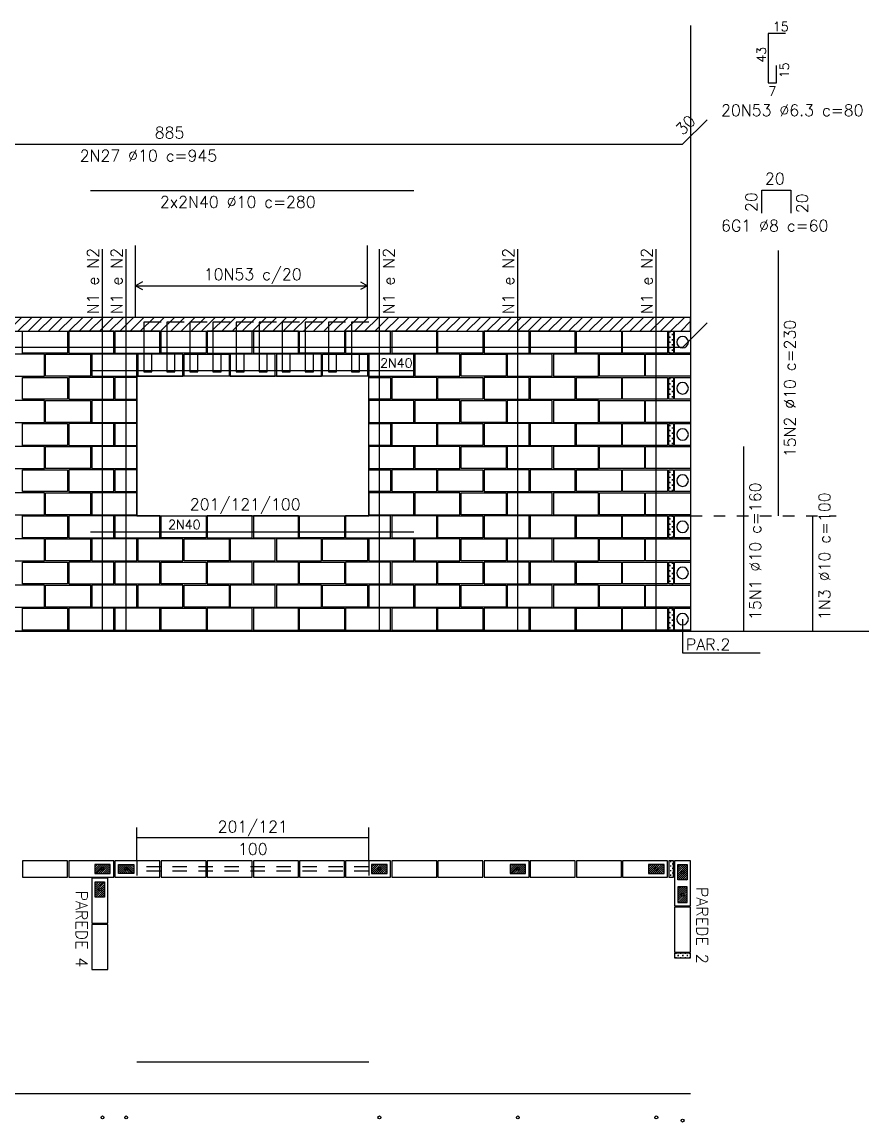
# Model space of a CAD drawing. Extents: x 0 to 187, y -7 to 20.
# Drawn here: x 68.34 to 75.62, y -0.25 to 9.28 of the extents above; entities that cross this region are included whole.
import ezdxf
from ezdxf.enums import TextEntityAlignment as Align

# ---------------------------------------------------------------- set-up
doc = ezdxf.new("R2010")
doc.units = 0
doc.header["$LTSCALE"] = 0.5
doc.header["$MEASUREMENT"] = 0
doc.linetypes.add('CENTER', pattern=[2, 1.25, -0.25, 0.25, -0.25])
doc.linetypes.add('HIDDEN', pattern=[0.375, 0.25, -0.125])
doc.layers.get('0').update_dxf_attribs({"linetype": 'CONTINUOUS'})
for name, color, linetype in [('AUX00', 7, 'HIDDEN'), ('AUX01', 1, 'CONTINUOUS'), ('B04', 6, 'CONTINUOUS'), ('B19', 3, 'CONTINUOUS'), ('B39', 2, 'CONTINUOUS'), ('B39C', 5, 'CONTINUOUS'), ('B90°', 200, 'CONTINUOUS'), ('BLOCO-E', 2, 'CONTINUOUS'), ('BLOCO-I', 3, 'CONTINUOUS'), ('BP', 106, 'CONTINUOUS'), ('COT01', 1, 'CONTINUOUS'), ('EIX01', 1, 'CENTER'), ('ESQ06', 192, 'CONTINUOUS'), ('ESQUADRIAS', 5, 'HIDDEN'), ('FERRO', 4, 'CONTINUOUS'), ('FERRO_CANALETA', 4, 'CONTINUOUS'), ('FERRO_GROUTE', 4, 'CONTINUOUS'), ('GROUTE', 6, 'CONTINUOUS'), ('GROUTE02', 222, 'CONTINUOUS'), ('H04', 9, 'CONTINUOUS'), ('HATCHLAJE', 251, 'HIDDEN'), ('PAR01', 2, 'CONTINUOUS'), ('TXPR', 3, 'CONTINUOUS'), ('TXPR02', 3, 'CONTINUOUS'), ('TXT02', 2, 'CONTINUOUS'), ('VIG02', 3, 'CONTINUOUS')]:
    doc.layers.add(name, color=color, linetype=linetype)
doc.styles.add('ROMANS', font='romans.shx')
doc.styles.add('SIMPLEX', font='SIMPLEX')
pattern_1 = [(1e-14, (-114.7, 93.75), (0.02, -0.02), [0.01, -0.03]), (270, (-114.695, 93.755), (-0.02, -0.02), [0.01, -0.03])]
pattern_2 = [(45, (49.60971, 44.939272), (0.0088388348, -0.0088388348), [])]

# ---------------------------------------------------------------- blocks, each defined once
blk = doc.blocks.new('BP')
at = {"layer": 'BP'}
blk.add_lwpolyline([(0, 0), (0.14, 0), (0.14, 0.19), (0, 0.19)], close=True, dxfattribs=at)
blk.add_circle((0.07, 0.095), 0.05, dxfattribs=at)
blk = doc.blocks.new('BE-14X04-VISTA')
at = {"layer": 'H04'}
h = blk.add_hatch(dxfattribs=at)
h.set_pattern_fill('CROSS', color=256, scale=0.090009, style=0)
h.set_pattern_definition([(360, (9.124238, 13.820944), (0.02250224, 0.02250224), [0.01125112, -0.03375336]), (90, (9.129863, 13.815318), (-0.02250224, 0.02250224), [0.01125112, -0.03375336])])
h.paths.add_polyline_path([(-0.04, 0), (0, 0), (0, 0.19), (-0.04, 0.19)])
at = {"layer": 'B04'}
blk.add_lwpolyline([(0, 0), (-0.04, 0), (-0.04, 0.19), (0, 0.19)], close=True, dxfattribs=at)
blk = doc.blocks.new('*U28')
at = {"layer": 'BLOCO-E'}
blk.add_lwpolyline([(0, 0), (0.39, 0), (0.39, 0.14), (0, 0.14)], close=True, dxfattribs=at)
blk = doc.blocks.new('*U31')
at = {"layer": 'AUX00'}
h = blk.add_hatch(dxfattribs=at)
h.set_pattern_fill('ANSI31', scale=0.1, style=0)
h.set_pattern_definition([(135, (-42.925318, -24.389187), (0.0088388348, 0.0088388348), [])])
h.paths.add_polyline_path([(0.165, 0.11), (0.165, 0.03), (0.03, 0.03), (0.03, 0.11)])
at = {"layer": 'BLOCO-E'}
blk.add_lwpolyline([(0, 0), (0.39, 0), (0.39, 0.14), (0, 0.14)], close=True, dxfattribs=at)
at = {"layer": 'BLOCO-I', "color": 3}
blk.add_lwpolyline([(0.165, 0.11), (0.165, 0.03), (0.03, 0.03), (0.03, 0.11)], close=True, dxfattribs=at)
at = {"layer": 'GROUTE', "color": 6}
blk.add_circle((0.0975, 0.07), 0.0125, dxfattribs=at)
blk = doc.blocks.new('*U36')
at = {"layer": 'AUX01'}
for p, q in [((-0.14, 2.01), (-0.43, 2.01)), ((-0.34, 2.01), (-0.34, 0)), ((-0.14, 0), (-0.43, 0))]:
    blk.add_line(p, q, dxfattribs=at)
at = {"layer": 'ESQUADRIAS'}
for p, q in [((-0.14, 2.01), (0, 2.01)), ((-0.09, 2.01), (-0.09, 0)), ((-0.05, 2.01), (-0.05, 0)), ((-0.14, 0), (0, 0))]:
    blk.add_line(p, q, dxfattribs=at)
at = {"layer": 'TXT02', "style": 'ROMANS'}
blk.add_attdef('LARG/ALT', text='', height=0.1, rotation=90, dxfattribs=at).set_placement((-0.3567, 1.005), align=Align.BOTTOM_CENTER)
blk.add_attdef('PEIT', text='', height=0.1, rotation=90, dxfattribs=at).set_placement((-0.2925, 1.005), align=Align.TOP_CENTER)
blk = doc.blocks.new('*U33')
at = {"layer": 'B04'}
h = blk.add_hatch(dxfattribs=at)
h.set_pattern_fill('CROSS', scale=0.08, angle=180, style=0)
h.set_pattern_definition(pattern_1)
h.paths.add_polyline_path([(0, 0), (0, 0.14), (0.04, 0.14), (0.04, 0)])
blk.add_lwpolyline([(0, 0), (0, 0.14), (0.04, 0.14), (0.04, 0)], close=True, dxfattribs=at)

msp = doc.modelspace()

# ---------------------------------------------------------------- hatches: boundary and pattern name
at = {"layer": 'AUX00'}
h = msp.add_hatch(dxfattribs=at)
h.set_pattern_fill('ANSI31', scale=0.1, style=0)
h.set_pattern_definition([(45, (112.064215, -22.515233), (-0.0088388348, 0.0088388348), [])])
h.paths.add_polyline_path([(68.9739, 1.984), (68.9739, 1.904), (69.1089, 1.904), (69.1089, 1.984)])
h = msp.add_hatch(dxfattribs=at)
h.set_pattern_fill('ANSI31', scale=0.1, style=0)
h.set_pattern_definition([(135, (26.22358, -22.515233), (0.0088388348, 0.0088388348), [])])
h.paths.add_polyline_path([(69.3139, 1.984), (69.3139, 1.904), (69.1789, 1.904), (69.1789, 1.984)])
h = msp.add_hatch(dxfattribs=at)
h.set_pattern_fill('ANSI31', scale=0.1, style=0)
h.set_pattern_definition([(45, (114.464215, -22.515233), (-0.0088388348, 0.0088388348), [])])
h.paths.add_polyline_path([(71.3739, 1.984), (71.3739, 1.904), (71.5089, 1.904), (71.5089, 1.984)])
h = msp.add_hatch(dxfattribs=at)
h.set_pattern_fill('ANSI31', scale=0.1, style=0)
h.set_pattern_definition([(45, (115.664215, -22.515233), (-0.0088388348, 0.0088388348), [])])
h.paths.add_polyline_path([(72.5739, 1.984), (72.5739, 1.904), (72.7089, 1.904), (72.7089, 1.984)])
h = msp.add_hatch(dxfattribs=at)
h.set_pattern_fill('ANSI31', scale=0.1, style=0)
h.set_pattern_definition([(45, (116.864215, -22.515233), (-0.0088388348, 0.0088388348), [])])
h.paths.add_polyline_path([(73.7739, 1.984), (73.7739, 1.904), (73.9089, 1.904), (73.9089, 1.984)])
h = msp.add_hatch(dxfattribs=at)
h.set_pattern_fill('ANSI31', scale=0.1, angle=-90, style=0)
h.set_pattern_definition(pattern_2)
h.paths.add_polyline_path([(74.1089, 1.849), (74.0289, 1.849), (74.0289, 1.984), (74.1089, 1.984)])
h = msp.add_hatch(dxfattribs=at)
h.set_pattern_fill('ANSI31', scale=0.1, angle=-90, style=0)
h.set_pattern_definition(pattern_2)
h.paths.add_polyline_path([(74.0289, 1.789), (74.0289, 1.654), (74.1089, 1.654), (74.1089, 1.789)])
at = {"layer": 'B04'}
h = msp.add_hatch(dxfattribs=at)
h.set_pattern_fill('CROSS', scale=0.08, angle=180, style=0)
h.set_pattern_definition(pattern_1)
h.paths.add_polyline_path([(73.9889, 1.874), (73.9889, 2.014), (73.9489, 2.014), (73.9489, 1.874)])
at = {"layer": 'HATCHLAJE'}
h = msp.add_hatch(dxfattribs=at)
h.set_pattern_fill('ANSI31', color=256, scale=0.5)
h.set_pattern_definition([(45, (45.758895, -4.366046), (-0.04419417, 0.04419417), [])])
h.paths.add_polyline_path([(74.1389, 6.724), (58.7989, 6.724), (58.7989, 6.604), (74.1389, 6.604)])

# ---------------------------------------------------------------- linework, layer by layer
msp.add_xline((74.1389, 4.004), (1, 0))
at = {"layer": 'AUX01'}
for points in [[(74.1389, 9.254), (74.1389, 4.004), (58.7989, 4.004), (58.7989, 9.254)], [(74.0689, 4.109), (74.0689, 3.8182), (74.7425, 3.8182)]]:
    msp.add_lwpolyline(points, dxfattribs=at)
msp.add_lwpolyline([(69.3389, 5.004), (71.3489, 5.004), (71.3489, 6.214), (69.3389, 6.214)], close=True, dxfattribs=at)
at = {"layer": 'B04'}
msp.add_lwpolyline([(73.9889, 1.874), (73.9889, 2.014), (73.9489, 2.014), (73.9489, 1.874)], close=True, dxfattribs=at)
at = {"layer": 'B19'}
for points in [[(69.3389, 6.204), (69.1489, 6.204), (69.1489, 6.014), (69.3389, 6.014)], [(71.3489, 6.204), (71.5389, 6.204), (71.5389, 6.014), (71.3489, 6.014)], [(69.3389, 5.804), (69.1489, 5.804), (69.1489, 5.614), (69.3389, 5.614)], [(71.3489, 5.804), (71.5389, 5.804), (71.5389, 5.614), (71.3489, 5.614)], [(69.3389, 5.404), (69.1489, 5.404), (69.1489, 5.214), (69.3389, 5.214)], [(71.3489, 5.404), (71.5389, 5.404), (71.5389, 5.214), (71.3489, 5.214)]]:
    msp.add_lwpolyline(points, close=True, dxfattribs=at)
at = {"layer": 'B39'}
for points in [[(68.1489, 6.404), (68.1489, 6.214), (68.5389, 6.214), (68.5389, 6.404)], [(68.9389, 6.404), (68.9389, 6.214), (68.5489, 6.214), (68.5489, 6.404)], [(71.7489, 6.404), (71.7489, 6.214), (72.1389, 6.214), (72.1389, 6.404)], [(72.5389, 6.404), (72.5389, 6.214), (72.1489, 6.214), (72.1489, 6.404)], [(72.5489, 6.404), (72.5489, 6.214), (72.9389, 6.214), (72.9389, 6.404)], [(72.9489, 6.404), (72.9489, 6.214), (73.3389, 6.214), (73.3389, 6.404)], [(73.7389, 6.404), (73.7389, 6.214), (73.3489, 6.214), (73.3489, 6.404)], [(74.1389, 6.404), (74.1389, 6.214), (73.7489, 6.214), (73.7489, 6.404)], [(68.7389, 6.204), (68.7389, 6.014), (68.3489, 6.014), (68.3489, 6.204)], [(68.7489, 6.204), (68.7489, 6.014), (69.1389, 6.014), (69.1389, 6.204)], [(71.5489, 6.204), (71.5489, 6.014), (71.9389, 6.014), (71.9389, 6.204)], [(72.3389, 6.204), (72.3389, 6.014), (71.9489, 6.014), (71.9489, 6.204)], [(72.3489, 6.204), (72.3489, 6.014), (72.7389, 6.014), (72.7389, 6.204)], [(72.7489, 6.204), (72.7489, 6.014), (73.1389, 6.014), (73.1389, 6.204)], [(73.5389, 6.204), (73.5389, 6.014), (73.1489, 6.014), (73.1489, 6.204)], [(73.9389, 6.204), (73.9389, 6.014), (73.5489, 6.014), (73.5489, 6.204)], [(68.1489, 6.004), (68.1489, 5.814), (68.5389, 5.814), (68.5389, 6.004)], [(68.9389, 6.004), (68.9389, 5.814), (68.5489, 5.814), (68.5489, 6.004)], [(68.9489, 6.004), (68.9489, 5.814), (69.3389, 5.814), (69.3389, 6.004)], [(71.3489, 6.004), (71.3489, 5.814), (71.7389, 5.814), (71.7389, 6.004)], [(71.7489, 6.004), (71.7489, 5.814), (72.1389, 5.814), (72.1389, 6.004)], [(72.5389, 6.004), (72.5389, 5.814), (72.1489, 5.814), (72.1489, 6.004)], [(72.5489, 6.004), (72.5489, 5.814), (72.9389, 5.814), (72.9389, 6.004)], [(72.9489, 6.004), (72.9489, 5.814), (73.3389, 5.814), (73.3389, 6.004)], [(73.7389, 6.004), (73.7389, 5.814), (73.3489, 5.814), (73.3489, 6.004)], [(74.1389, 6.004), (74.1389, 5.814), (73.7489, 5.814), (73.7489, 6.004)], [(68.7389, 5.804), (68.7389, 5.614), (68.3489, 5.614), (68.3489, 5.804)], [(68.7489, 5.804), (68.7489, 5.614), (69.1389, 5.614), (69.1389, 5.804)], [(71.5489, 5.804), (71.5489, 5.614), (71.9389, 5.614), (71.9389, 5.804)], [(72.3389, 5.804), (72.3389, 5.614), (71.9489, 5.614), (71.9489, 5.804)], [(72.3489, 5.804), (72.3489, 5.614), (72.7389, 5.614), (72.7389, 5.804)], [(72.7489, 5.804), (72.7489, 5.614), (73.1389, 5.614), (73.1389, 5.804)], [(73.5389, 5.804), (73.5389, 5.614), (73.1489, 5.614), (73.1489, 5.804)], [(73.9389, 5.804), (73.9389, 5.614), (73.5489, 5.614), (73.5489, 5.804)], [(68.1489, 5.604), (68.1489, 5.414), (68.5389, 5.414), (68.5389, 5.604)], [(68.9389, 5.604), (68.9389, 5.414), (68.5489, 5.414), (68.5489, 5.604)], [(68.9489, 5.604), (68.9489, 5.414), (69.3389, 5.414), (69.3389, 5.604)], [(71.3489, 5.604), (71.3489, 5.414), (71.7389, 5.414), (71.7389, 5.604)], [(71.7489, 5.604), (71.7489, 5.414), (72.1389, 5.414), (72.1389, 5.604)], [(72.5389, 5.604), (72.5389, 5.414), (72.1489, 5.414), (72.1489, 5.604)], [(72.5489, 5.604), (72.5489, 5.414), (72.9389, 5.414), (72.9389, 5.604)], [(72.9489, 5.604), (72.9489, 5.414), (73.3389, 5.414), (73.3389, 5.604)], [(73.7389, 5.604), (73.7389, 5.414), (73.3489, 5.414), (73.3489, 5.604)], [(74.1389, 5.604), (74.1389, 5.414), (73.7489, 5.414), (73.7489, 5.604)], [(68.7389, 5.404), (68.7389, 5.214), (68.3489, 5.214), (68.3489, 5.404)], [(68.7489, 5.404), (68.7489, 5.214), (69.1389, 5.214), (69.1389, 5.404)], [(71.5489, 5.404), (71.5489, 5.214), (71.9389, 5.214), (71.9389, 5.404)], [(72.3389, 5.404), (72.3389, 5.214), (71.9489, 5.214), (71.9489, 5.404)], [(72.3489, 5.404), (72.3489, 5.214), (72.7389, 5.214), (72.7389, 5.404)], [(72.7489, 5.404), (72.7489, 5.214), (73.1389, 5.214), (73.1389, 5.404)], [(73.5389, 5.404), (73.5389, 5.214), (73.1489, 5.214), (73.1489, 5.404)], [(73.9389, 5.404), (73.9389, 5.214), (73.5489, 5.214), (73.5489, 5.404)], [(68.1489, 5.204), (68.1489, 5.014), (68.5389, 5.014), (68.5389, 5.204)], [(68.9389, 5.204), (68.9389, 5.014), (68.5489, 5.014), (68.5489, 5.204)], [(68.9489, 5.204), (68.9489, 5.014), (69.3389, 5.014), (69.3389, 5.204)], [(71.3489, 5.204), (71.3489, 5.014), (71.7389, 5.014), (71.7389, 5.204)], [(71.7489, 5.204), (71.7489, 5.014), (72.1389, 5.014), (72.1389, 5.204)], [(72.5389, 5.204), (72.5389, 5.014), (72.1489, 5.014), (72.1489, 5.204)], [(72.5489, 5.204), (72.5489, 5.014), (72.9389, 5.014), (72.9389, 5.204)], [(72.9489, 5.204), (72.9489, 5.014), (73.3389, 5.014), (73.3389, 5.204)], [(73.7389, 5.204), (73.7389, 5.014), (73.3489, 5.014), (73.3489, 5.204)], [(74.1389, 5.204), (74.1389, 5.014), (73.7489, 5.014), (73.7489, 5.204)], [(68.7389, 5.004), (68.7389, 4.814), (68.3489, 4.814), (68.3489, 5.004)], [(72.3389, 5.004), (72.3389, 4.814), (71.9489, 4.814), (71.9489, 5.004)], [(72.3489, 5.004), (72.3489, 4.814), (72.7389, 4.814), (72.7389, 5.004)], [(72.7489, 5.004), (72.7489, 4.814), (73.1389, 4.814), (73.1389, 5.004)], [(73.5389, 5.004), (73.5389, 4.814), (73.1489, 4.814), (73.1489, 5.004)], [(73.9389, 5.004), (73.9389, 4.814), (73.5489, 4.814), (73.5489, 5.004)], [(68.1489, 4.804), (68.1489, 4.614), (68.5389, 4.614), (68.5389, 4.804)], [(68.9389, 4.804), (68.9389, 4.614), (68.5489, 4.614), (68.5489, 4.804)], [(68.9489, 4.804), (68.9489, 4.614), (69.3389, 4.614), (69.3389, 4.804)], [(69.3489, 4.804), (69.3489, 4.614), (69.7389, 4.614), (69.7389, 4.804)], [(70.1389, 4.804), (70.1389, 4.614), (69.7489, 4.614), (69.7489, 4.804)], [(70.1489, 4.804), (70.1489, 4.614), (70.5389, 4.614), (70.5389, 4.804)], [(70.5489, 4.804), (70.5489, 4.614), (70.9389, 4.614), (70.9389, 4.804)], [(71.3389, 4.804), (71.3389, 4.614), (70.9489, 4.614), (70.9489, 4.804)], [(71.3489, 4.804), (71.3489, 4.614), (71.7389, 4.614), (71.7389, 4.804)], [(71.7489, 4.804), (71.7489, 4.614), (72.1389, 4.614), (72.1389, 4.804)], [(72.5389, 4.804), (72.5389, 4.614), (72.1489, 4.614), (72.1489, 4.804)], [(72.5489, 4.804), (72.5489, 4.614), (72.9389, 4.614), (72.9389, 4.804)], [(72.9489, 4.804), (72.9489, 4.614), (73.3389, 4.614), (73.3389, 4.804)], [(73.7389, 4.804), (73.7389, 4.614), (73.3489, 4.614), (73.3489, 4.804)], [(74.1389, 4.804), (74.1389, 4.614), (73.7489, 4.614), (73.7489, 4.804)], [(68.7389, 4.604), (68.7389, 4.414), (68.3489, 4.414), (68.3489, 4.604)], [(68.7489, 4.604), (68.7489, 4.414), (69.1389, 4.414), (69.1389, 4.604)], [(69.1489, 4.604), (69.1489, 4.414), (69.5389, 4.414), (69.5389, 4.604)], [(69.9389, 4.604), (69.9389, 4.414), (69.5489, 4.414), (69.5489, 4.604)], [(69.9489, 4.604), (69.9489, 4.414), (70.3389, 4.414), (70.3389, 4.604)], [(70.3489, 4.604), (70.3489, 4.414), (70.7389, 4.414), (70.7389, 4.604)], [(71.1389, 4.604), (71.1389, 4.414), (70.7489, 4.414), (70.7489, 4.604)], [(71.1489, 4.604), (71.1489, 4.414), (71.5389, 4.414), (71.5389, 4.604)], [(71.5489, 4.604), (71.5489, 4.414), (71.9389, 4.414), (71.9389, 4.604)], [(72.3389, 4.604), (72.3389, 4.414), (71.9489, 4.414), (71.9489, 4.604)], [(72.3489, 4.604), (72.3489, 4.414), (72.7389, 4.414), (72.7389, 4.604)], [(72.7489, 4.604), (72.7489, 4.414), (73.1389, 4.414), (73.1389, 4.604)], [(73.5389, 4.604), (73.5389, 4.414), (73.1489, 4.414), (73.1489, 4.604)], [(73.9389, 4.604), (73.9389, 4.414), (73.5489, 4.414), (73.5489, 4.604)], [(68.1489, 4.404), (68.1489, 4.214), (68.5389, 4.214), (68.5389, 4.404)], [(68.9389, 4.404), (68.9389, 4.214), (68.5489, 4.214), (68.5489, 4.404)], [(68.9489, 4.404), (68.9489, 4.214), (69.3389, 4.214), (69.3389, 4.404)], [(69.3489, 4.404), (69.3489, 4.214), (69.7389, 4.214), (69.7389, 4.404)], [(70.1389, 4.404), (70.1389, 4.214), (69.7489, 4.214), (69.7489, 4.404)], [(70.1489, 4.404), (70.1489, 4.214), (70.5389, 4.214), (70.5389, 4.404)], [(70.5489, 4.404), (70.5489, 4.214), (70.9389, 4.214), (70.9389, 4.404)], [(71.3389, 4.404), (71.3389, 4.214), (70.9489, 4.214), (70.9489, 4.404)], [(71.3489, 4.404), (71.3489, 4.214), (71.7389, 4.214), (71.7389, 4.404)], [(71.7489, 4.404), (71.7489, 4.214), (72.1389, 4.214), (72.1389, 4.404)], [(72.5389, 4.404), (72.5389, 4.214), (72.1489, 4.214), (72.1489, 4.404)], [(72.5489, 4.404), (72.5489, 4.214), (72.9389, 4.214), (72.9389, 4.404)], [(72.9489, 4.404), (72.9489, 4.214), (73.3389, 4.214), (73.3389, 4.404)], [(73.7389, 4.404), (73.7389, 4.214), (73.3489, 4.214), (73.3489, 4.404)], [(74.1389, 4.404), (74.1389, 4.214), (73.7489, 4.214), (73.7489, 4.404)], [(68.7389, 4.204), (68.7389, 4.014), (68.3489, 4.014), (68.3489, 4.204)], [(68.7489, 4.204), (68.7489, 4.014), (69.1389, 4.014), (69.1389, 4.204)], [(69.1489, 4.204), (69.1489, 4.014), (69.5389, 4.014), (69.5389, 4.204)], [(69.9389, 4.204), (69.9389, 4.014), (69.5489, 4.014), (69.5489, 4.204)], [(69.9489, 4.204), (69.9489, 4.014), (70.3389, 4.014), (70.3389, 4.204)], [(70.3489, 4.204), (70.3489, 4.014), (70.7389, 4.014), (70.7389, 4.204)], [(71.1389, 4.204), (71.1389, 4.014), (70.7489, 4.014), (70.7489, 4.204)], [(71.1489, 4.204), (71.1489, 4.014), (71.5389, 4.014), (71.5389, 4.204)], [(71.5489, 4.204), (71.5489, 4.014), (71.9389, 4.014), (71.9389, 4.204)], [(72.3389, 4.204), (72.3389, 4.014), (71.9489, 4.014), (71.9489, 4.204)], [(72.3489, 4.204), (72.3489, 4.014), (72.7389, 4.014), (72.7389, 4.204)], [(72.7489, 4.204), (72.7489, 4.014), (73.1389, 4.014), (73.1389, 4.204)], [(73.5389, 4.204), (73.5389, 4.014), (73.1489, 4.014), (73.1489, 4.204)], [(73.9389, 4.204), (73.9389, 4.014), (73.5489, 4.014), (73.5489, 4.204)]]:
    msp.add_lwpolyline(points, close=True, dxfattribs=at)
at = {"layer": 'B39C'}
for points in [[(68.7389, 6.604), (68.7389, 6.414), (68.3489, 6.414), (68.3489, 6.604)], [(68.7489, 6.604), (68.7489, 6.414), (69.1389, 6.414), (69.1389, 6.604)], [(69.1489, 6.604), (69.1489, 6.414), (69.5389, 6.414), (69.5389, 6.604)], [(69.9389, 6.604), (69.9389, 6.414), (69.5489, 6.414), (69.5489, 6.604)], [(69.9489, 6.604), (69.9489, 6.414), (70.3389, 6.414), (70.3389, 6.604)], [(70.3489, 6.604), (70.3489, 6.414), (70.7389, 6.414), (70.7389, 6.604)], [(71.1389, 6.604), (71.1389, 6.414), (70.7489, 6.414), (70.7489, 6.604)], [(71.1489, 6.604), (71.1489, 6.414), (71.5389, 6.414), (71.5389, 6.604)], [(71.5489, 6.604), (71.5489, 6.414), (71.9389, 6.414), (71.9389, 6.604)], [(72.3389, 6.604), (72.3389, 6.414), (71.9489, 6.414), (71.9489, 6.604)], [(72.3489, 6.604), (72.3489, 6.414), (72.7389, 6.414), (72.7389, 6.604)], [(72.7489, 6.604), (72.7489, 6.414), (73.1389, 6.414), (73.1389, 6.604)], [(73.5389, 6.604), (73.5389, 6.414), (73.1489, 6.414), (73.1489, 6.604)], [(73.9389, 6.604), (73.9389, 6.414), (73.5489, 6.414), (73.5489, 6.604)], [(68.9489, 6.404), (68.9489, 6.214), (69.3389, 6.214), (69.3389, 6.404)], [(69.3489, 6.404), (69.3489, 6.214), (69.7389, 6.214), (69.7389, 6.404)], [(70.1389, 6.404), (70.1389, 6.214), (69.7489, 6.214), (69.7489, 6.404)], [(70.1489, 6.404), (70.1489, 6.214), (70.5389, 6.214), (70.5389, 6.404)], [(70.5489, 6.404), (70.5489, 6.214), (70.9389, 6.214), (70.9389, 6.404)], [(71.3389, 6.404), (71.3389, 6.214), (70.9489, 6.214), (70.9489, 6.404)], [(71.3489, 6.404), (71.3489, 6.214), (71.7389, 6.214), (71.7389, 6.404)], [(68.7489, 5.004), (68.7489, 4.814), (69.1389, 4.814), (69.1389, 5.004)], [(69.1489, 5.004), (69.1489, 4.814), (69.5389, 4.814), (69.5389, 5.004)], [(69.9389, 5.004), (69.9389, 4.814), (69.5489, 4.814), (69.5489, 5.004)], [(69.9489, 5.004), (69.9489, 4.814), (70.3389, 4.814), (70.3389, 5.004)], [(70.3489, 5.004), (70.3489, 4.814), (70.7389, 4.814), (70.7389, 5.004)], [(71.1389, 5.004), (71.1389, 4.814), (70.7489, 4.814), (70.7489, 5.004)], [(71.1489, 5.004), (71.1489, 4.814), (71.5389, 4.814), (71.5389, 5.004)], [(71.5489, 5.004), (71.5489, 4.814), (71.9389, 4.814), (71.9389, 5.004)]]:
    msp.add_lwpolyline(points, close=True, dxfattribs=at)
at = {"layer": 'BLOCO-E'}
for points in [[(68.3489, 1.874), (68.7389, 1.874), (68.7389, 2.014), (68.3489, 2.014)], [(68.7489, 1.874), (69.1389, 1.874), (69.1389, 2.014), (68.7489, 2.014)], [(69.1489, 1.874), (69.5389, 1.874), (69.5389, 2.014), (69.1489, 2.014)], [(69.5489, 1.874), (69.9389, 1.874), (69.9389, 2.014), (69.5489, 2.014)], [(69.9489, 1.874), (70.3389, 1.874), (70.3389, 2.014), (69.9489, 2.014)], [(70.3489, 1.874), (70.7389, 1.874), (70.7389, 2.014), (70.3489, 2.014)], [(70.7489, 1.874), (71.1389, 1.874), (71.1389, 2.014), (70.7489, 2.014)], [(71.1489, 1.874), (71.5389, 1.874), (71.5389, 2.014), (71.1489, 2.014)], [(71.5489, 1.874), (71.9389, 1.874), (71.9389, 2.014), (71.5489, 2.014)], [(71.9489, 1.874), (72.3389, 1.874), (72.3389, 2.014), (71.9489, 2.014)], [(72.3489, 1.874), (72.7389, 1.874), (72.7389, 2.014), (72.3489, 2.014)], [(72.7489, 1.874), (73.1389, 1.874), (73.1389, 2.014), (72.7489, 2.014)], [(73.1489, 1.874), (73.5389, 1.874), (73.5389, 2.014), (73.1489, 2.014)], [(73.5489, 1.874), (73.9389, 1.874), (73.9389, 2.014), (73.5489, 2.014)], [(73.9989, 2.014), (73.9989, 1.624), (74.1389, 1.624), (74.1389, 2.014)]]:
    msp.add_lwpolyline(points, close=True, dxfattribs=at)
at = {"layer": 'BLOCO-I', "color": 3}
for points in [[(68.9739, 1.984), (68.9739, 1.904), (69.1089, 1.904), (69.1089, 1.984)], [(69.3139, 1.984), (69.3139, 1.904), (69.1789, 1.904), (69.1789, 1.984)], [(71.3739, 1.984), (71.3739, 1.904), (71.5089, 1.904), (71.5089, 1.984)], [(72.5739, 1.984), (72.5739, 1.904), (72.7089, 1.904), (72.7089, 1.984)], [(73.7739, 1.984), (73.7739, 1.904), (73.9089, 1.904), (73.9089, 1.984)], [(74.1089, 1.849), (74.0289, 1.849), (74.0289, 1.984), (74.1089, 1.984)], [(74.0289, 1.789), (74.0289, 1.654), (74.1089, 1.654), (74.1089, 1.789)]]:
    msp.add_lwpolyline(points, close=True, dxfattribs=at)
at = {"layer": 'COT01'}
for p, q in [((69.3889, 7.0305), (69.3289, 6.9971)), ((69.3289, 6.9971), (71.3389, 6.9971)), ((69.3289, 6.9971), (69.3889, 6.9638)), ((71.2789, 7.0305), (71.3389, 6.9971)), ((71.3389, 6.9971), (71.2789, 6.9638))]:
    msp.add_line(p, q, dxfattribs=at)
at = {"layer": 'EIX01'}
for p, q in [((69.3289, 6.724), (69.3289, 7.3451)), ((71.3389, 6.724), (71.3389, 7.3451))]:
    msp.add_line(p, q, dxfattribs=at)
at = {"layer": 'EIX01', "linetype": 'HIDDEN', "ltscale": 0.5}
for p, q in [((74.1389, 5.004), (75.3989, 5.004)), ((74.1389, 4.004), (75.3989, 4.004))]:
    msp.add_line(p, q, dxfattribs=at)
at = {"layer": 'ESQ06'}
msp.add_line((69.3389, 0.274), (71.3489, 0.274), dxfattribs=at)
at = {"layer": 'FERRO'}
for points in [[(74.9616, 9.1846), (74.8116, 9.1846), (74.8116, 8.7546), (74.8816, 8.7546), (74.8816, 8.9061)], [(74.7566, 7.6257), (74.7566, 7.8257), (75.0066, 7.8257), (75.0066, 7.6257)], [(69.5489, 6.6812), (69.3989, 6.6812), (69.3989, 6.2512), (69.4689, 6.2512), (69.4689, 6.4027)], [(69.7489, 6.6812), (69.5989, 6.6812), (69.5989, 6.2512), (69.6689, 6.2512), (69.6689, 6.4027)], [(69.9489, 6.6812), (69.7989, 6.6812), (69.7989, 6.2512), (69.8689, 6.2512), (69.8689, 6.4027)], [(70.1489, 6.6812), (69.9989, 6.6812), (69.9989, 6.2512), (70.0689, 6.2512), (70.0689, 6.4027)], [(70.3489, 6.6812), (70.1989, 6.6812), (70.1989, 6.2512), (70.2689, 6.2512), (70.2689, 6.4027)], [(70.5489, 6.6812), (70.3989, 6.6812), (70.3989, 6.2512), (70.4689, 6.2512), (70.4689, 6.4027)], [(70.7489, 6.6812), (70.5989, 6.6812), (70.5989, 6.2512), (70.6689, 6.2512), (70.6689, 6.4027)], [(70.9489, 6.6812), (70.7989, 6.6812), (70.7989, 6.2512), (70.8689, 6.2512), (70.8689, 6.4027)], [(71.1489, 6.6812), (70.9989, 6.6812), (70.9989, 6.2512), (71.0689, 6.2512), (71.0689, 6.4027)], [(71.3489, 6.6812), (71.1989, 6.6812), (71.1989, 6.2512), (71.2689, 6.2512), (71.2689, 6.4027)]]:
    msp.add_lwpolyline(points, dxfattribs=at)
at = {"layer": 'FERRO_CANALETA'}
for points in [[(65.0068, 8.4361), (65.2189, 8.224), (74.0689, 8.224), (74.281, 8.4361)], [(68.9389, 7.824), (71.7389, 7.824)], [(74.0689, 6.464), (58.8689, 6.464), (58.6568, 6.6761)], [(74.0689, 6.464), (74.281, 6.6761)], [(68.9389, 6.264), (71.7389, 6.264)], [(68.9389, 4.864), (71.7389, 4.864)]]:
    msp.add_lwpolyline(points, dxfattribs=at)
at = {"layer": 'FERRO_GROUTE'}
for p, q in [((69.0414, 4.004), (69.0414, 7.314)), ((69.2464, 4.004), (69.2464, 7.314)), ((71.4414, 4.004), (71.4414, 7.314)), ((72.6414, 4.004), (72.6414, 7.314)), ((73.8414, 4.004), (73.8414, 7.314)), ((74.8989, 5.004), (74.8989, 7.304)), ((74.5989, 4.004), (74.5989, 5.604)), ((75.1989, 4.004), (75.1989, 5.004))]:
    msp.add_line(p, q, dxfattribs=at)
at = {"layer": 'GROUTE', "color": 6}
for centre in [(69.0414, 1.944), (69.2464, 1.944), (71.4414, 1.944), (72.6414, 1.944), (73.8414, 1.944), (74.0689, 1.9165), (74.0689, 1.7215)]:
    msp.add_circle(centre, 0.0125, dxfattribs=at)
at = {"layer": 'GROUTE02', "color": 6}
for centre in [(69.0414, -0.2082), (69.2464, -0.2082), (71.4414, -0.2082), (72.6414, -0.2082), (73.8414, -0.2082), (74.0689, -0.2357)]:
    msp.add_circle(centre, 0.0125, dxfattribs=at)
at = {"layer": 'PAR01'}
msp.add_line((65.1489, 0), (74.1389, 0), dxfattribs=at)
at = {"layer": 'VIG02'}
msp.add_lwpolyline([(74.1389, 6.724), (58.7989, 6.724), (58.7989, 6.604), (74.1389, 6.604)], close=True, dxfattribs=at)

# ---------------------------------------------------------------- block references
at = {"layer": 'B04'}
for p in [(73.9889, 6.414), (73.9889, 6.014), (73.9889, 5.614), (73.9889, 5.214), (73.9889, 4.814), (73.9889, 4.414), (73.9889, 4.014)]:
    msp.add_blockref('BE-14X04-VISTA', p, dxfattribs=at)
at = {"layer": 'B04', "xscale": -1, "rotation": 90}
msp.add_blockref('*U33', (74.1389, 1.214), dxfattribs=at)
at = {"layer": 'B90°', "xscale": -1}
for p in [(74.1389, 6.414), (74.1389, 6.014), (74.1389, 5.614), (74.1389, 5.214), (74.1389, 4.814), (74.1389, 4.414), (74.1389, 4.014)]:
    msp.add_blockref('BP', p, dxfattribs=at)
at = {"layer": 'BLOCO-E', "rotation": 270}
for name, p in [('*U31', (68.9489, 1.864)), ('*U28', (73.9989, 1.614)), ('*U28', (68.9489, 1.464))]:
    msp.add_blockref(name, p, dxfattribs=at)
at = {"layer": 'TXPR', "rotation": 270}
msp.add_blockref('*U36', (69.3389, 1.874), dxfattribs=at).add_auto_attribs({'PEIT': '100', 'LARG/ALT': '201/121'})

# ---------------------------------------------------------------- texts
at = {"layer": 'TXPR02', "style": 'SIMPLEX'}
for s, p in [('PAREDE 4', (68.8117, 1.7566)), ('PAREDE 2', (74.1891, 1.7879))]:
    msp.add_text(s, height=0.1, rotation=270, dxfattribs=at).set_placement(p)
at = {"layer": 'TXT02', "style": 'SIMPLEX'}
for s, height, p in [('15', 0.08, (74.8514, 9.203)), ('7', 0.08, (74.8129, 8.6443)), ('20N53 %%C6.3 c=80', 0.1, (74.4025, 8.4678)), ('885', 0.1, (69.4939, 8.274)), ('2N27 %%C10 c=945', 0.1, (68.8439, 8.074)), ('20', 0.1, (74.7824, 7.8756)), ('2x2N40 %%C10 c=280', 0.1, (69.5389, 7.674)), ('6G1 %%C8 c=60', 0.1, (74.4025, 7.4678)), ('10N53 c/20', 0.1, (69.919, 7.0471)), ('2N40', 0.08, (71.4475, 6.2883)), ('201/121/100', 0.1, (69.7986, 5.054)), ('2N40', 0.08, (69.6103, 4.8883))]:
    msp.add_text(s, height=height, dxfattribs=at).set_placement(p)
for s, height, rotation, p in [('43', 0.08, 90, (74.7918, 8.9299)), ('15', 0.08, 90, (74.9908, 8.7952)), ('30', 0.1, 45.00051, (74.0689, 8.2947)), ('20', 0.1, 90, (74.7145, 7.6367)), ('20', 0.1, 90, (75.1548, 7.6255)), ('N1 e N2', 0.1, 90, (69.0091, 6.7503)), ('N1 e N2', 0.1, 90, (69.2141, 6.7503)), ('N1 e N2', 0.1, 90, (71.5733, 6.7503)), ('N1 e N2', 0.1, 90, (72.6091, 6.7503)), ('N1 e N2', 0.1, 90, (73.8091, 6.7503)), ('15N2 %%C10 c=230', 0.1, 90, (75.0489, 5.5116)), ('15N1 %%C10 c=160', 0.1, 90, (74.7489, 4.1017)), ('1N3 %%C10 c=100', 0.1, 90, (75.3489, 4.1017)), ('PAR.2', 0.1, 0, (74.0976, 3.8396))]:
    msp.add_text(s, height=height, rotation=rotation, dxfattribs=at).set_placement(p)

doc.saveas('drawing.dxf')
